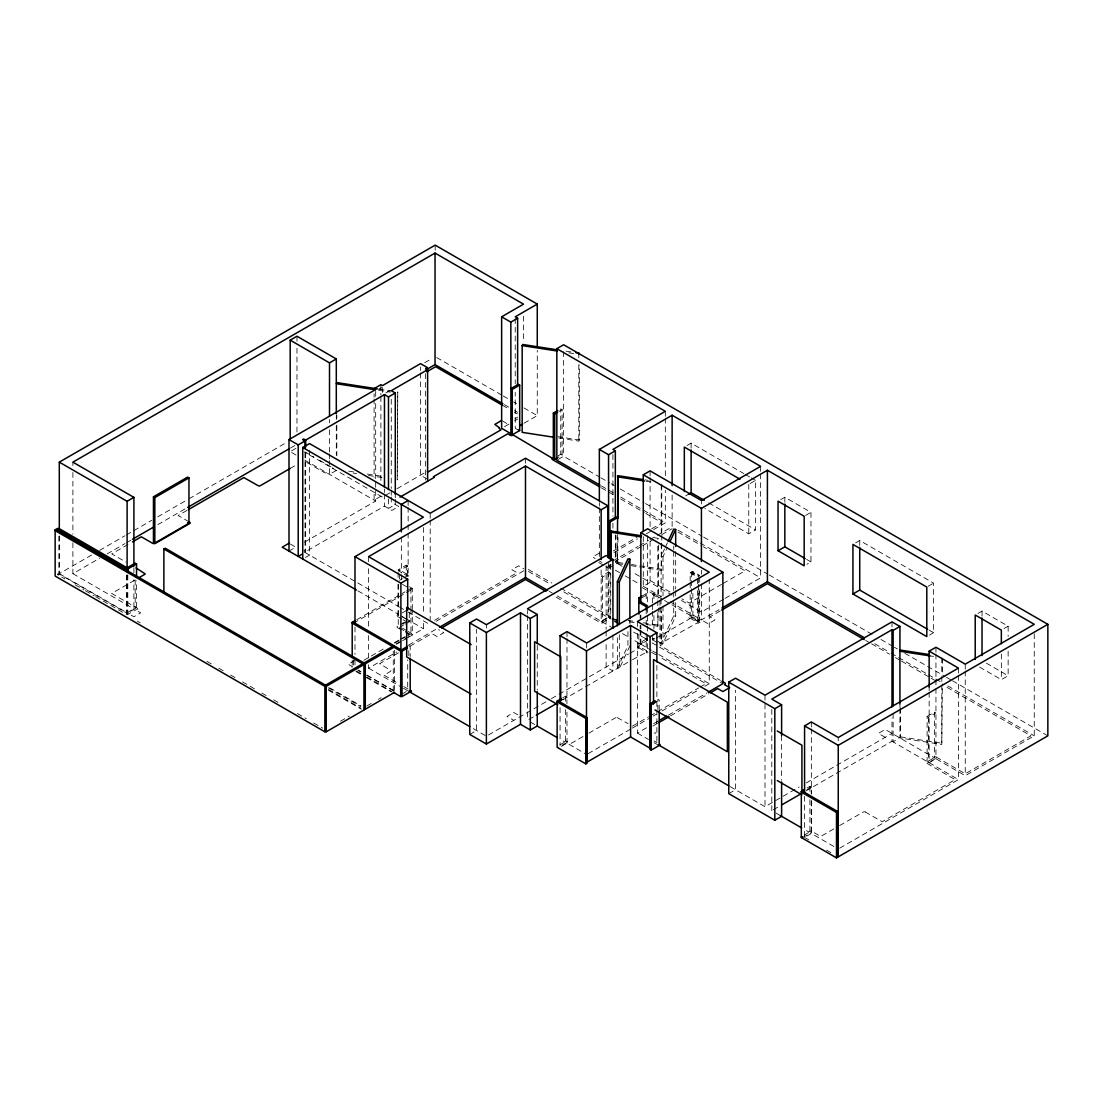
<?xml version="1.0" encoding="UTF-8"?>
<svg xmlns="http://www.w3.org/2000/svg" width="1103" height="1103" viewBox="0 0 1103 1103"><rect width="100%" height="100%" fill="white"/><g stroke="black" fill="none" stroke-linecap="round" stroke-linejoin="round"><path stroke-width="0.75" stroke-dasharray="5 3.75" d="M304.676 542.042L375.682 501.038L375.682 489.029M375.682 487.319L375.682 403.243M375.682 396.391L375.682 389.524M382.479 392.461L382.479 385.595M333.051 468.582L333.051 468.527A1.999 1.158 0 0 0 332.968 468.196L332.486 467.741M558.807 438.015L578.799 441.103L579.323 439.973L579.323 365.134M622.519 564.35L617.473 563.564L617.997 536.927M657.829 539.505L658.353 538.374L651.625 537.326M664.571 548.867L661.042 556.45L663 556.753L667.218 547.653M665.274 547.35L667.384 542.8M661.772 543.696L661.249 570.334L642.732 567.466M629.882 645.917L619.307 668.721L617.349 668.418L627.938 645.627L627.938 630.309M646.041 624.422L657.829 626.242L658.353 608.098M675.67 602.583L675.67 616.191L663 643.49L661.042 643.187L673.712 615.888L673.712 600.583M900.448 707.933L900.448 736.845L893.127 741.905L893.127 712.731M899.924 708.802L899.924 737.976L941.81 744.456L942.334 683.805M396.942 615.377L398.486 614.302L356.393 589.995M397.576 626.159L397.094 626.614A1.999 1.158 0 0 0 397.094 627.262L397.163 627.373A1.82 1.048 0 0 0 397.452 627.648L401.823 630.185M654.755 733.84L655.237 733.371A1.999 1.158 0 0 0 655.32 733.054L655.168 732.626A1.999 1.158 0 0 0 654.879 732.309L654.755 732.268M59.3 535.92L59.3 573.67L92.114 554.726M99.573 550.425L124.929 535.782M126.431 534.914L132.388 531.481M133.89 530.612L151.787 520.285M157.743 516.838L187.579 499.618M189.068 498.749L287.511 441.917M378.508 389.387L381.486 387.663M424.738 362.694L432.197 358.378M72.895 542.786L72.895 573.67L99.725 558.187M107.17 553.885L125.053 543.558M126.542 542.704L131.023 540.112M157.839 524.628L186.159 508.276M290.475 448.052L294.942 445.474M385.857 392.985L390.324 390.407M127.989 544.482L111.706 553.885L126.018 562.144M186.917 510.455L178.162 515.515L188.199 521.319M291.537 450.893L296.969 447.749M290.241 468.417L296.197 464.97M134.607 580.247L111.706 593.455L137.351 608.277A1.999 1.158 0 0 1 137.641 608.553L137.71 608.663A1.861 1.075 0 0 1 137.71 609.297L136.317 610.29L140.701 612.813L133.904 616.742L129.52 614.219L128.182 614.964M336.305 470.457L329.507 474.387L329.507 460.654M59.3 573.67L127.107 612.813L133.904 608.897L133.904 579.723M126.431 574.939L126.431 613.64L135.186 608.594L136.551 609.38L136.551 580.771M126.431 614.426L127.796 613.64L58.928 573.891L57.563 574.677L64.898 578.91M126.431 613.64L127.796 614.426L136.551 609.38M514.922 418.74L517.638 417.168M380.893 496.212L374.096 500.128L374.096 491.552M289 551.086L296.349 546.84M389.8 492.889L382.479 497.122L304.263 451.954M396.942 488.767L425.882 472.056M504.54 426.64L508.924 424.117M514.77 420.739L517.679 419.057M524.035 423.235L537.271 415.597L537.271 350.396M391.275 497.053L391.275 502.196L398.679 506.47L391.882 510.399L384.478 506.125L304.593 552.245L398.417 606.416M305.462 557.456L309.543 555.099L309.543 450.438M559.152 411.322L562.116 409.613L562.116 455.056L557.677 457.621M557.787 455.98L560.751 454.271L562.116 455.056M558.187 459.413L563.633 456.27L599.384 476.923M407.627 565.949L406.262 565.163L398.1 569.865L399.465 570.651L407.627 565.949L407.627 576.042M399.631 580.316L402.402 578.717M403.781 577.931L407.917 575.532L409.282 576.317M356.6 619.803L405.063 591.828M406.538 590.987L410.936 588.437L412.301 589.223L406.428 592.614M410.936 589.223L412.301 588.437L412.301 608.635M353.553 623.14L404.966 593.469M687.045 445.502L691.126 443.144L743.849 473.587M402.181 612.951L406.262 610.593M400.348 624.56L404.498 622.161M402.402 624.16L406.538 621.761M407.917 621.761L409.282 620.961M399.617 627.331L403.767 624.946M405.146 624.146L409.282 621.761L409.282 611.655M354.987 660.339L348.19 664.254L352.574 666.791L351.512 667.398M363.742 660.339L384.134 648.564M394.336 642.677L398.707 640.154M400.168 639.313L408.91 634.266L403.243 630.999M394.791 643.201L406.538 636.417M408 635.562L410.936 633.867L412.301 634.652L412.301 609.421M434.61 620.3L517.031 572.705L511.889 569.741L518.686 565.825L523.828 568.79M405.297 631.399L410.936 634.652L412.301 633.867L408.069 631.426M396.142 643.987L403.491 639.74M404.966 638.899L412.301 634.652M396.639 644.138L401.092 641.56M402.581 640.705L407.048 638.127M408.524 637.272L423.4 628.682L423.4 620.107M436.154 621.32L523.994 570.609M368.581 664.751L368.581 668.184L396.708 651.942M408.551 645.103L436.678 628.875M398.473 652.838L379.611 663.73L390.807 670.39A1.861 1.075 0 0 1 390.889 670.817L390.752 671.134A1.861 1.075 0 0 1 390.462 671.396L383.982 675.16L398.142 683.322M410.082 646.137L431.866 633.563L436.995 636.528L443.792 632.612L438.649 629.648M685.694 495.854L688.41 494.282M599.343 553.099L592.545 557.015L595.11 558.504M613.323 550.948L636.927 537.326M651.68 528.806L662.007 522.836L645.751 513.46M613.999 552.479L637.465 538.926M646.261 533.852L652.135 530.46M653.596 529.619L665.33 522.836L665.33 490.242M612.923 560.944L638.086 546.412M639.561 545.558L648.44 540.429M649.929 539.574L655.844 536.168M657.319 535.313L672.127 526.765L672.127 494.172M750.137 483.5L755.569 480.356L755.569 529.923L748.772 533.852L704.831 508.483M641.243 546.509L616.246 560.944L618.19 562.061A1.903 1.103 0 0 1 618.48 562.365L618.535 562.447M642.718 545.654L653.004 539.712M661.828 534.624L672.127 528.682M608.553 566.253L611.269 564.695M340.441 721.224L349.375 716.068M366.885 705.961L372.607 702.652M378.343 699.343L381.211 697.689M608.622 563.288L608.622 566.652L613.061 564.088M608.622 566.652L609.987 567.438L617.377 563.164L616.025 562.378L616.025 535.451M609.987 572.747L608.622 571.961L601.218 576.235L602.583 577.021L609.987 572.747L609.987 618.176L602.583 622.45L601.218 621.665L601.149 569.81M402.264 693.897L406.331 691.553M780.759 499.604L784.84 497.246L810.967 512.33L810.967 561.896L806.886 564.253M643.283 536.554L643.283 586.313L650.081 582.384L672.085 595.096M641.781 596.227L646.22 593.676L647.585 594.462L640.181 598.722M607.946 565.88L607.946 617.349L601.149 621.279L553.678 593.869M601.218 621.665L608.622 617.39L609.987 618.176M652.562 602.872L652.562 594.462L653.927 593.676L659.842 597.081M690.175 581.157L690.175 572.747L691.526 571.961L698.93 576.235M692.891 571.519L691.526 572.305L698.323 576.235L699.688 575.449L692.891 571.519L692.891 578.262M805.521 515.473L810.967 512.33M721.541 584.383L689.196 603.051L681.819 598.791M723.016 583.528L745.063 570.789L703.383 546.73M469.768 734.446L476.565 730.517L476.565 629.289M645.682 638.637L632.157 631.33M640.857 630.475L640.857 644.207L647.654 640.278M638.83 634.363L638.83 647.819L640.181 647.034L647.585 651.308L647.585 634.487M652.562 636.528L652.562 639.892L653.927 639.106L661.331 643.38L661.331 611.407M690.175 594.627L690.175 618.176L691.526 617.39L698.93 621.665L698.93 584.645M545.847 701.853L486.382 736.184L471.119 727.387M551.431 698.626L628.517 654.12M629.937 653.307L638.444 648.385L637.617 647.213A1.985 1.144 0 0 1 637.81 646.909L639.961 645.6L637.617 643.559A1.985 1.144 0 0 1 637.81 643.242L638.444 642.815L634.073 640.278M656.368 638.044L689.789 618.742L688.934 617.901A1.861 1.075 0 0 1 689.237 617.197L691.305 615.957L671.961 604.789M699.688 620.879L698.323 621.665L691.526 617.749L692.891 616.963L699.688 620.879L699.688 588.905M723.623 599.219L701.425 612.027L680.882 600.17M725.098 598.364L760.615 577.862L760.615 473.201M562.764 697.827L565.577 696.2L566.942 696.986L561.303 700.24M528.93 719.473L534.817 716.068M562.82 699.895L631.068 660.504M632.488 659.677L645.834 652.631A1.985 1.144 0 0 0 646.523 652.797M670.114 601.811L701.425 619.886L719.018 609.725M638.83 647.819L646.22 652.094L647.585 651.308M652.562 639.892L659.966 644.166L661.331 643.38M690.175 618.176L697.565 622.45L698.93 621.665M720.204 610.952L709.877 616.922L715.02 619.886L708.223 623.802L703.08 620.837L698.254 623.167A1.999 1.158 0 0 1 697.165 622.974L661.703 642.815L662.42 644.193A1.999 1.158 0 0 1 662.131 644.469L660.187 645.6L720.424 680.372M855.652 542.841L859.733 540.498L933.593 583.129L933.593 632.695L929.512 635.052M559.938 744.897L565.577 741.63L566.942 742.416L558.49 747.31M561.455 746.373L567.011 743.16L586.658 754.493M583.004 736.542L571.244 743.339L565.701 740.968A1.999 1.158 0 0 0 565.191 741.106L564.226 741.643L560.145 739.286M588.892 733.15L615.488 717.805A1.82 1.048 0 0 1 617.184 717.612M632.405 726.16L648.592 716.826M650.053 715.971L655.94 712.579M657.416 711.725L698.599 687.955M700.074 687.1L705.948 683.708L658.905 656.533M588.133 753.639L630.971 728.904M632.446 728.063L651.652 716.964M653.128 716.109L656.092 714.413M661.993 710.994L698.93 689.678M704.845 686.259L709.27 683.708L709.27 579.047M637.396 633.536L637.396 733.054L647.709 727.098M653.596 723.692L658.022 721.141M668.335 715.185L706.651 693.056M652.838 726.05L657.264 723.499M670.541 715.833L708.884 693.69M928.147 586.272L933.593 583.129M977.934 613.447L982.015 611.09L1008.142 626.173L1008.142 636.431M1004.061 628.531L1008.142 626.173M728.752 793.65L735.549 789.72L735.549 690.216M730.117 786.591L764.999 806.72L799.137 787.018M806.348 782.854L891.996 733.398M927.113 716.426L934.517 712.152L935.868 712.938L928.478 717.212L927.113 716.426L927.113 761.87L928.478 762.656L935.868 758.381L934.517 757.596L927.113 761.87M807.051 788.011L809.919 786.356L811.284 787.142L811.284 793.87M806.982 789.624L811.284 787.142M773.272 809.795L779.214 806.362M805.921 790.934L891.996 741.244L891.996 717.956M979.574 667.094L1001.345 679.655L1008.142 675.739L1008.142 650.094M929.153 692.353L929.153 762.697L935.951 758.767L965.249 775.685L1034.256 735.839L1034.256 631.178M804.184 835.095L809.919 831.786L811.284 832.572L811.284 800.599M802.681 837.549L811.284 832.572M804.57 796.242L804.57 837.411L811.353 833.496L836.819 848.193M833.799 828.904L820.729 836.46L811.822 831.331L809.864 831.152A1.999 1.158 0 0 0 809.381 831.317L808.485 831.827L804.57 829.566M839.617 825.554L863.663 811.849A1.861 1.075 0 0 1 865.235 811.987M839.728 848.152L958.452 779.614L958.452 674.953M610.662 567.824L609.862 568.1A1.999 1.158 0 0 1 608.718 568.1L608.566 568.073A1.82 1.048 0 0 1 608.084 567.907L605.299 566.308M647.971 652.631L647.461 652.769A1.861 1.075 0 0 1 646.551 652.797M326.571 472.691L326.102 472.815A1.861 1.075 0 0 1 324.53 472.677L305.117 461.523M566.004 351.168L570.996 351.954M568.803 352.822L573.808 353.594M379.129 389.138L390.972 390.972M378.605 390.269L390.448 392.103M557.677 436.623L579.323 439.973M644.938 479.86L648.302 480.384M646.096 481.253L651.142 482.039M348.672 471.16L353.746 471.946M367.285 474.042L382.52 476.399M353.222 473.077L356.614 473.601M368.457 475.434L381.996 477.53M617.997 562.433L623.043 563.219M631.467 564.515L638.196 565.563M639.878 565.825L661.772 569.203M630.944 565.646L641.05 567.204M673.712 615.888L675.67 616.191M930.077 655.899L933.428 656.423M628.062 620.424L634.79 621.472M643.201 622.768L658.353 625.111M629.22 621.816L635.948 622.85M900.448 736.845L942.334 743.325M653.803 638.43L654.906 638.885M617.253 717.598L628.103 723.678M936.254 757.058L965.249 773.768L1030.933 735.839L946.071 686.838M865.29 811.987L882.193 821.721L955.129 779.614L926.189 762.876A1.999 1.158 0 0 1 925.858 762.242L926.741 761.304L891.996 741.244M745.325 474.442L749.709 476.979M751.184 477.82L755.569 480.356M562.116 409.613L560.751 408.827L560.751 454.271M708.705 502.858L755.569 529.923M806.61 559.386L810.967 561.896M929.153 630.144L933.593 632.695M986.358 663.165L1008.142 675.739M436.664 357.51L501.755 395.095M503.244 395.949L512.109 401.078M513.598 401.933L516.549 403.643M523.953 407.917L537.271 415.597M504.347 404.622L508.773 407.172M514.674 410.578L517.624 412.274M502.513 405.297L508.469 408.73M514.412 412.164L517.376 413.887M502.913 421.222L506.76 423.442M517.638 429.729L515.225 428.322L515.225 392.296M600.873 477.778L609.807 482.935M611.31 483.803L614.288 485.527M620.244 488.96L644.083 502.72M645.572 503.588L702.184 536.279M703.673 537.133L767.743 574.125M769.232 574.98L872.046 634.335M880.98 639.492L892.892 646.386M894.395 647.24L897.373 648.964M904.818 653.266L945.05 676.484M946.539 677.352L951.007 679.931M952.496 680.785L1047.85 735.839M601.425 485.94L613.309 492.807M620.741 497.095L665.33 522.836M678.028 530.171L698.668 542.097M700.143 542.938L760.615 577.862M874.748 643.752L889.652 652.356M891.141 653.21L897.111 656.657M898.6 657.512L926.92 673.878M928.409 674.733L934.379 678.18M935.868 679.034L941.838 682.481M947.794 685.914L1034.256 735.839M601.425 487.871L613.254 494.695M620.631 498.956L644.276 512.605M678.083 532.115L701.894 545.875M865.676 640.429L870.143 643.008M871.632 643.862L889.501 654.176M895.457 657.622L899.924 660.201M901.413 661.055L929.691 677.394M931.18 678.248L937.136 681.682M690.175 572.747L696.09 576.166M670.017 591.98L650.687 580.84A1.82 1.048 0 0 0 650.205 580.661L650.025 580.633A1.999 1.158 0 0 0 648.909 580.633L647.806 581.088L632.005 571.961M622.133 566.253L617.763 563.73L618.397 563.302A1.903 1.103 0 0 0 618.59 562.985A1.999 1.158 0 0 0 618.535 562.433M599.343 560.944L601.962 562.461M615.336 570.182L619.569 572.622M625.208 575.876L638.747 583.694M643.283 586.313L661.166 596.64M598.695 562.489L603.975 565.536M642.208 587.609L663.027 599.632M664.516 600.487L670.472 603.934M652.562 594.462L659.966 598.722M885.213 737.328L878.415 733.398L885.213 729.469L933.524 757.375L934.641 756.92A1.861 1.075 0 0 1 936.213 757.058M929.153 762.697L958.452 779.614M427.33 479.074L420.533 475.145L420.533 372.207M528.323 569.465L551.845 583.046M560.669 588.133L610.786 617.087M528.434 571.451L550.521 584.204M563.771 591.842L607.946 617.349M652.08 642.842L657.981 646.248M659.456 647.089L722.865 683.708M549.225 591.305L552.189 593.014M613.751 628.545L603.562 622.671L601.521 623.154A1.985 1.144 0 0 1 600.997 623.043L554.919 596.502M622.45 633.577L631.164 638.609M640.857 644.207L651.28 650.218M652.755 651.073L657.223 653.652M658.712 654.506L709.27 683.708M305.173 451.968L313.803 456.945M319.553 460.268L331.052 466.914M651.542 652.287L657.429 655.692M291.633 452.52L296.004 455.043M304.745 460.089L375.682 501.038M409.489 586.81L412.301 588.437M402.485 584.342L408.124 587.596M654.079 740.94L656.988 742.622M637.396 733.054L648.523 739.479M654.093 742.691L656.878 744.304M776.002 813.076L781.613 816.317M804.57 837.411L808.954 839.948M826.533 850.096L832.379 853.474M303.67 550.466L305.669 551.624L305.669 452.12M290.351 544.027L295.797 547.171M399.3 606.926L403.974 609.614M408.151 612.027L430.198 624.767M401.354 615.957L404.291 617.652M405.766 618.507L423.4 628.682M402.278 616.922L406.483 619.348M407.917 620.961L409.282 621.761M401.657 618.921L397.19 616.315A1.999 1.158 0 0 1 396.942 615.336M403.064 619.734L405.89 621.361M402.443 628.172L406.662 630.613M399.658 628.145L403.891 630.585M408.827 645.641L410.192 646.427L410.192 656.519M517.859 714.868L513.791 712.51L506.994 716.44L513.791 720.369M530.405 722.107L537.271 725.981M403.795 686.59L408.041 689.044M368.581 668.184L401.906 687.417M403.353 688.258L407.696 690.768L407.696 659.884M357.951 669.893L360.915 671.603M366.844 675.022L396.46 692.119M357.965 670.334L360.902 672.03M366.775 675.422L393.219 690.685M356.6 671.12L361.012 673.657M366.885 677.063L391.855 691.471M355.938 671.52L364.762 676.608M366.224 677.463L391.234 691.898M329.756 687.831L361.039 705.892M328.253 687.748L360.86 706.568M328.377 689.389L360.984 708.209M328.529 690.257L361.301 709.188M72.895 573.67L133.904 608.897M57.563 573.891L58.928 574.677L58.928 535.975M75.142 584.824L83.938 589.898M85.4 590.753L94.196 595.827M95.658 596.668L124.97 613.585M137.282 621.127L140.246 622.85M206.95 661.359L212.879 664.778M218.808 668.197L224.736 671.63M230.679 675.05L236.607 678.469M242.536 681.902L255.868 689.596M261.797 693.029L267.726 696.448M273.654 699.867L279.597 703.287M297.383 713.558L306.276 718.701M313.679 722.975L322.572 728.118M1001.345 654.024L1001.345 679.655M982.015 611.09L982.015 616.219M965.249 664.158L965.249 669.314M965.249 671.024L965.249 775.685M958.452 668.087L958.452 673.23M942.334 658.284L942.334 673.588M941.81 657.719L941.81 674.719M941.81 676.429L941.81 683.226M941.81 684.922L941.81 744.456M935.951 647.254L935.951 652.397M935.951 654.107L935.951 678.138M935.951 679.848L935.951 686.714M935.951 688.424L935.951 758.767M934.517 712.152L934.517 757.596M929.153 687.197L929.153 690.63M928.478 717.212L928.478 762.656M899.924 703.962L899.924 707.368M891.996 621.871L891.996 627.028M859.733 540.498L859.733 545.627M838.239 737.493L838.239 740.926M811.353 721.969L811.353 727.111M811.353 728.835L811.353 794.036M811.353 800.888L811.353 833.496M809.919 786.356L809.919 793.085M809.919 799.813L809.919 831.786M784.84 497.246L784.84 504.085M781.613 735.673L781.613 780.29M771.797 709.422L771.797 810.65M764.999 695.207L764.999 806.72M760.615 466.335L760.615 471.477M748.772 484.286L748.772 533.852M701.425 500.514L701.425 503.947M701.425 570.127L701.425 574.291M701.425 583.845L701.425 619.886M699.688 577.131L699.688 582.177M698.323 577.917L698.323 582.963M698.323 584.645L698.323 621.665M697.565 578.703L697.565 583.749M697.565 590.477L697.565 622.45M692.891 593.4L692.891 616.963M691.526 571.961L691.526 587.458M691.526 588.781L691.526 617.749M691.126 443.144L691.126 448.273M690.175 582.839L690.175 587.885M675.67 551.569L675.67 588.988M675.67 590.684L675.67 595.785M673.712 546.164L673.712 549.556M673.712 551.266L673.712 590.381M673.712 592.077L673.712 598.888M665.33 411.322L665.33 416.465M665.33 418.189L665.33 476.51M663 556.753L663 595.868M663 606.071L663 643.49M661.772 484.176L661.772 533.494M661.772 535.189L661.772 542M661.249 485.292L661.249 532.914M661.249 543.131L661.042 597.274M661.042 598.97L661.042 605.768M661.042 607.477L661.042 643.187M659.966 600.404L659.966 605.464M659.966 607.146L659.966 644.166M659.208 710.139L659.208 700.047L657.857 699.261L657.857 709.353M658.353 545.172L658.353 597.895M657.829 546.302L657.829 599.026M657.829 600.735L657.829 605.837M657.829 612.634L657.829 626.242M656.878 665.371L656.878 699.688M656.878 701.411L656.878 708.264M656.878 709.987L656.878 742.581M653.927 593.676L653.927 600.404M653.927 615.543L653.927 629.013M652.562 604.554L652.562 609.601M652.562 611.283L652.562 628.117M650.081 470.871L650.081 476.013M650.081 477.737L650.081 527.482M650.081 541.215L650.081 582.384M647.654 535.631L647.585 602.872M647.585 607.56L647.585 614.288M647.585 615.97L647.654 624.836M647.585 626.063L647.654 633.425M646.22 593.676L646.22 600.404M646.22 610.028L646.22 613.861M646.22 620.12L646.22 623.953M646.22 633.591L646.22 652.094M640.857 615.033L640.857 618.466M640.857 625.332L640.857 628.765M640.181 615.06L640.181 618.425M640.181 625.167L640.181 629.013M640.181 630.213L640.181 647.034M637.396 621.527L637.396 626.683M629.882 620.41L629.882 623.815M619.307 634.708L619.307 668.721M617.377 534.555L617.473 563.564M617.349 637.796L617.349 668.418M615.336 534.886L615.336 562.337M612.923 454.574L612.923 516.328M612.923 523.194L612.923 530.06M612.923 634.942L612.923 670.969L606.126 667.053L606.126 643.035M610.717 564.529L610.717 618.948M609.987 564.074L609.987 567.438M608.622 571.961L608.622 617.39M606.126 565.825L606.126 629.303M606.126 631.013L606.126 636.169M602.583 577.021L602.583 622.45M599.343 502.61L599.343 506.043M599.343 507.752L599.343 557.511M586.658 642.98L586.658 648.123M578.799 354.366L578.799 357.772M578.799 364.569L578.799 441.103M567.011 631.647L567.011 636.789M567.011 638.499L566.942 703.714M566.942 712.138L567.011 743.16M565.577 696.2L565.577 702.928M565.577 709.656L565.577 741.63M563.633 351.623L563.633 456.27M560.076 707.712L560.076 745.463M537.271 645.352L537.271 689.954M527.455 610.51L527.455 613.944M527.455 615.667L527.455 720.314M525.483 458.228L525.483 465.094M523.525 316.175L523.525 341.916M515.225 318.519L515.225 383.72M486.382 624.67L486.382 628.103M435.175 245.142L435.175 250.284M430.198 513.24L430.198 518.382M430.198 520.106L430.198 619.61M425.62 373.683L425.62 480.053M423.4 527.455L423.4 613.24M420.533 367.065L420.533 370.484M410.936 588.437L410.936 608.635M410.936 609.421L410.936 634.652M408.827 650.687L408.827 655.734M408.124 500.5L408.124 505.643M408.124 507.366L408.151 522.822M408.124 524.518L408.151 531.398M408.124 533.094L408.151 576M406.262 565.163L406.262 575.256M401.327 537.023L401.354 573.064M401.327 574.773L401.354 579.93M399.465 574.015L399.465 579.061M398.252 584.48L398.252 627.331M398.1 572.333L398.1 578.275M398.1 584.121L398.1 616.094M395.288 494.213L395.288 497.646M395.288 499.369L395.288 504.512L388.49 508.442L388.49 496.433M394.64 650.218L394.64 690.602M393.275 651.115L393.275 691.498M391.275 399.258L391.275 488.477M391.275 490.187L391.275 495.344M384.478 488.974L384.478 492.393M384.478 494.116L384.478 506.125M380.893 384.685L380.893 394.984M380.893 396.694L380.893 480.77M374.096 393.757L374.096 397.19M374.096 398.9L374.096 477.82M368.581 556.657L368.581 561.813M368.581 568.665L368.581 628.724M368.581 635.59L368.581 657.884M354.987 627L354.987 654.451M354.987 661.317L354.987 664.751M353.553 660.159L353.553 666.102M352.202 660.159L352.202 667.784M336.829 414.907L336.829 418.313M336.829 425.11L336.829 455.732M336.305 415.555L336.305 419.443M336.305 425.855L336.305 455.153M329.507 419.485L329.507 422.918M329.507 429.784L329.507 452.078M329.507 453.802L329.507 458.945M305.007 452.975L305.007 552.479M296.969 336.236L296.969 341.378M296.969 348.245L296.969 432.307M135.186 579.985L135.186 608.594M133.904 567.714L133.904 572.871M127.796 574.939L127.796 614.426M127.107 575.077L127.107 612.813M72.895 462.157L72.895 465.576M72.895 472.442L72.895 534.21M652.176 638.568A1.82 1.048 0 0 1 653.734 638.444M645.682 638.637A1.82 1.048 0 0 1 647.392 638.444M397.742 392.02L397.218 479.888L397.742 392.02M399.465 569.865L398.1 570.651L407.917 576.317L409.282 575.532L399.465 569.865M646.22 639.106L638.83 643.38L640.181 644.166L647.585 639.892L646.22 639.106"/><path stroke-width="1.5" d="M289 551.086L289 439.573L375.682 389.524L374.096 388.614L380.893 384.685L382.479 385.595L420.533 363.632L427.33 367.547L425.62 368.54L427.619 369.698L427.619 481.225M553.816 437.243L522.174 432.348L522.174 345.597L522.698 344.481L557.677 349.885M578.799 354.366L579.323 353.236L575.987 352.726M617.473 532.956L617.997 475.696L643.256 479.598M610.717 559.428L611.241 531.081L641.519 535.768M617.349 625.897L617.349 581.681L627.938 558.876L629.882 559.18L629.882 618.714M619.307 624.491L619.307 581.984L629.882 559.18M668.087 541.283L673.712 529.15L675.67 529.454L675.67 546.468M670.045 541.587L675.67 529.454M59.3 530.777L59.3 462.143L435.175 245.142L537.271 304.083L537.271 346.976M510.841 433.644L501.631 428.322L501.631 316.809L523.525 304.166L435.037 253.07L72.895 462.157L133.904 497.37L133.904 566.004M290.186 439.67L290.186 340.151L296.969 336.236L336.305 358.944L336.305 413.846M290.186 340.151L329.507 362.859L336.305 358.944M55.15 529.854L57.563 528.447L58.928 529.233L56.515 530.64L55.15 529.854L55.15 576.069L324.861 731.785L326.226 730.999M59.3 462.143L127.107 501.3L133.904 497.37M153.455 496.805L187.593 477.103L188.958 477.889L188.958 523.318L154.82 543.021L153.455 542.235L153.455 496.805L154.82 497.591L188.958 477.889M537.271 304.083L515.225 316.809L517.638 318.202L517.638 385.112M132.512 539.257L153.372 527.206M187.648 507.421L288.986 448.907M426.089 369.753L435.037 364.597L502.871 403.767M305.007 447.832L305.007 440.966L302.594 439.573L303.67 438.939L305.669 440.111L384.478 394.598L388.49 396.915L395.288 392.999L395.288 494.213M427.619 369.698L391.275 390.683L395.288 392.999M289 439.573L298.21 444.881L305.007 440.966M501.631 316.809L510.841 322.131L517.638 318.202M132.429 541.918L141.308 536.789L152.917 543.489L155.054 543.614L190.116 523.249A1.861 1.075 0 0 0 190.116 522.615L189.633 522.146M188.379 509.614L243.846 477.585L258.543 485.885A1.999 1.158 0 0 0 259.095 485.94L259.839 485.858A1.999 1.158 0 0 0 260.322 485.678L290.241 468.417M426.764 371.808L435.63 366.692L502.513 405.297M302.746 559.028L302.746 447.501L309.543 443.585L430.198 513.24L525.483 458.228L607.946 505.836L607.946 557.305M126.431 571.575L126.431 568.21L135.186 563.15L136.551 563.936L136.551 577.407M126.431 568.21L127.796 568.996L136.551 563.936M163.878 592.738L163.878 548.991L165.243 548.205L365.3 663.703L365.3 709.146M138.895 577.765L144.865 574.291A1.903 1.103 0 0 0 145.155 573.891L136.041 567.935M599.935 485.086L556.836 460.199L556.836 348.672L563.633 344.756L1047.85 624.326L1047.85 735.839L838.239 856.852L838.239 745.338L1047.85 624.326M519.678 385.112L518.313 384.327L510.91 388.601L512.275 389.387L519.678 385.112L519.678 430.556L512.275 434.83L510.91 434.044L510.841 322.131M289 543.241L282.203 547.171L356.393 589.995M501.631 420.477L494.833 424.407L499.425 427.716A1.861 1.075 0 0 0 499.107 428.322L500.969 429.867L428.336 471.808L427.33 471.229M519.623 425.786L522.574 424.09M400.003 497.163L434.417 477.296L433.41 476.717L507.766 433.796L510.372 435.285A1.82 1.048 0 0 0 510.854 435.451L511.034 435.492A1.999 1.158 0 0 0 512.15 435.492L513.253 435.037L552.424 458.31A1.93 1.117 0 0 0 552.424 459.551L599.949 487.016M302.291 554.051L298.21 556.408L298.21 444.881M557.677 457.621L554.712 459.331L553.348 458.531L553.348 413.101L557.787 410.537M553.348 413.101L554.712 413.887L557.677 412.177M408.151 500.514L401.327 504.429L401.354 531.88M354.987 623.567L354.987 556.657L423.4 517.169L302.746 447.501M607.946 505.836L601.149 509.751L525.483 466.073L368.581 556.657L407.696 579.24L407.696 610.124M599.343 500.886L599.343 449.417L665.33 411.322L556.836 348.672M643.283 531.412L643.283 474.786L650.081 470.871L701.425 500.514L760.615 466.335L672.127 415.238L612.923 449.417L615.336 450.81L615.336 517.734M599.343 449.417L608.553 454.739L615.336 450.81M354.987 556.657L400.899 583.17L407.696 579.24M352.202 656.795L352.202 622.354L355.138 620.658M324.861 685.57L393.275 646.068L394.64 646.854L326.226 686.356L324.861 685.57L324.861 731.785M609.987 522.009L617.377 517.734L616.025 516.949L608.622 521.223L609.987 522.009L609.987 559.028M439.628 627.166L525.483 577.6L547.736 590.436M407.462 646.413L400.679 650.343L402.03 651.128L407.476 647.985M402.03 650.343L353.553 622.354L352.202 623.14L400.679 651.128L402.03 650.343L402.03 696.558L400.679 695.772M441.6 627.952L525.483 579.516L546.095 591.401M688.41 494.282L691.126 492.71L704.307 500.321M537.271 691.678L537.271 725.981L530.322 729.993L520.506 724.326L486.382 744.029L469.768 734.446L469.768 622.919L476.565 619.004L486.382 624.67L606.126 555.526L612.923 559.455L612.923 628.076M640.857 603.024L640.857 532.68L647.654 528.764L722.865 572.181L722.865 683.708L708.126 692.215M469.768 622.919L486.382 632.515L520.506 612.813L530.322 618.48L537.271 614.468L537.271 643.628M612.923 559.455L527.455 608.801L537.271 614.468M643.283 474.786L701.425 508.359L767.412 470.264L1034.256 624.326L965.249 664.158L935.951 647.254L929.153 651.17L929.153 687.197M324.861 730.999L326.226 731.785L394.64 692.284M393.33 692.326L400.679 696.558L402.03 695.772M402.03 696.558L410.192 691.857L410.192 658.201M560.076 702.57L560.076 635.659L567.011 631.647L586.658 642.98L709.27 572.181L640.857 532.68M638.83 614.164L638.83 597.936L641.781 596.227M646.22 606.664L647.585 605.878L640.181 601.604L638.83 602.39L646.22 606.664L646.22 610.028M560.076 635.659L586.493 650.908L630.599 625.456L650.081 636.693L656.878 632.777L656.878 661.938M722.865 572.181L637.396 621.527L656.878 632.777M778.042 550.742L804.17 565.825L804.17 516.259L778.042 501.176L778.042 550.742L784.84 546.812L805.162 558.545M587.182 717.653L585.817 718.439L557.125 701.866L558.49 701.081L587.182 717.653L587.182 763.083L585.817 763.869L557.125 747.31L557.125 701.081L561.358 698.64M561.303 700.24L558.49 701.866L557.125 701.081M536.292 715.213L557.098 703.204M721.955 608.029L767.412 581.777L864.311 637.727M721.679 610.097L767.412 583.694L864.187 639.575M659.208 711.821L659.208 745.476L651.211 750.095L649.846 749.309L649.846 703.879L655.182 700.791M649.846 703.879L651.211 704.665L656.547 701.577M852.936 593.979L926.796 636.624L926.796 587.058L852.936 544.413L852.936 593.979L859.733 590.064L927.678 629.289M650.081 636.693L650.081 748.22L630.599 736.969L586.493 762.435L586.493 650.908M659.497 720.287L666.86 716.04M658.739 722.644L669.066 716.688M710.36 692.836L717.736 688.589L722.865 691.553L729.662 687.624L724.519 684.66L725.305 684.025A1.999 1.158 0 0 0 725.388 683.695L725.305 683.377A1.999 1.158 0 0 0 724.961 682.991L721.886 681.227M781.613 781.999L781.613 816.317L774.816 820.232L728.752 793.65L728.752 682.123L735.549 678.207L764.999 695.207L891.996 621.871L899.924 626.449L899.924 703.962M899.924 626.449L893.127 630.378L891.996 629.73L771.797 699.123L781.613 704.789L781.613 735.673M728.752 682.123L774.816 708.719L781.613 704.789M804.57 792.809L804.57 725.898L811.353 721.969L838.239 737.493L958.452 668.087L929.153 651.17M837.866 811.643L836.501 812.428L801.316 792.106L802.681 791.32L837.866 811.643L837.866 857.072L836.501 857.858L801.316 837.549L801.316 791.32L804.184 789.665M782.179 804.652L801.481 793.512M801.316 837.549L802.681 836.763M522.174 345.597L557.153 351.016M377.433 388.876L336.829 382.589L336.305 383.72L375.227 389.745M617.473 476.827L644.414 480.991M610.717 532.211L640.995 536.899M617.349 581.681L619.307 581.984M928.933 654.506L900.448 650.108L899.924 651.239L930.077 655.899M612.399 619.21L617.446 619.996M739.989 479.212L684.329 447.073L684.329 491.511M518.313 429.77L519.678 430.556M638.83 597.936L640.181 598.722L640.181 602.1M804.57 725.898L838.239 745.338M614.743 621.279L617.639 622.947M777.243 730.986L801.922 745.228L801.922 791.375M801.316 791.32L802.681 792.106M655.003 709.96L727.373 751.75L727.373 702.184L653.527 659.553L653.527 703.99M777.243 780.552L801.922 794.794M657.857 744.69L659.208 745.476M728.752 785.805L660.021 745.78A1.999 1.158 0 0 0 660.311 745.504L659.897 744.304M780.248 815.531L801.619 827.87M471.133 644.579L406.69 607.367L406.69 656.933L471.133 694.145M801.316 836.763L802.681 837.549M557.828 704.693L534.61 691.291L534.61 641.725L560.738 656.809L560.738 699.536M187.593 522.532L188.958 523.318M537.189 726.036L557.208 737.59M352.202 622.354L353.553 623.14M163.878 548.991L363.935 664.489L363.935 709.932M408.827 691.071L410.192 691.857M469.768 726.601L410.564 692.422L411.35 691.788A1.999 1.158 0 0 0 411.433 691.457L411.281 691.043M410.867 690.671L410.992 690.754A1.999 1.158 0 0 1 411.281 691.002M1001.345 643.766L1001.345 630.103L975.217 615.019L975.217 659.456M982.015 617.928L982.015 655.527M893.127 630.378L893.127 705.865M891.996 629.73L891.996 706.926M859.733 547.336L859.733 590.064M836.501 812.428L836.501 857.858M784.84 504.085L784.84 546.812M774.816 708.719L774.816 820.232M767.412 470.264L767.412 581.777M701.425 508.359L701.425 561.551M691.126 449.983L691.126 492.71M672.127 415.238L672.127 485.582M651.211 704.665L651.211 750.095M630.599 625.456L630.599 736.969M617.997 475.696L617.997 518.217M611.241 531.081L611.241 558.297M608.553 454.739L608.622 558.242M601.149 509.751L601.149 559.511M585.817 718.439L585.817 763.869M554.712 413.887L554.712 459.331M530.322 618.48L530.322 729.993M525.483 466.073L525.483 577.6M520.506 612.813L520.506 724.326M512.275 389.387L512.275 434.83M486.382 632.515L486.382 744.029M435.037 253.07L435.037 364.597M400.899 583.17L400.899 650.081M400.679 651.128L400.679 696.558M388.49 396.915L388.49 489.567M384.478 394.598L384.478 487.25M329.507 362.859L329.507 416.052M326.226 686.356L326.226 731.785M305.669 440.111L305.669 446.963M154.82 497.591L154.82 543.021M127.796 568.996L127.796 572.36M127.107 501.3L127.107 568.21M56.515 529.854L55.15 530.64L324.861 686.356L326.226 685.57L56.515 529.854M58.928 528.447L57.563 529.233L126.431 568.996L127.796 568.21L58.928 528.447"/></g></svg>
